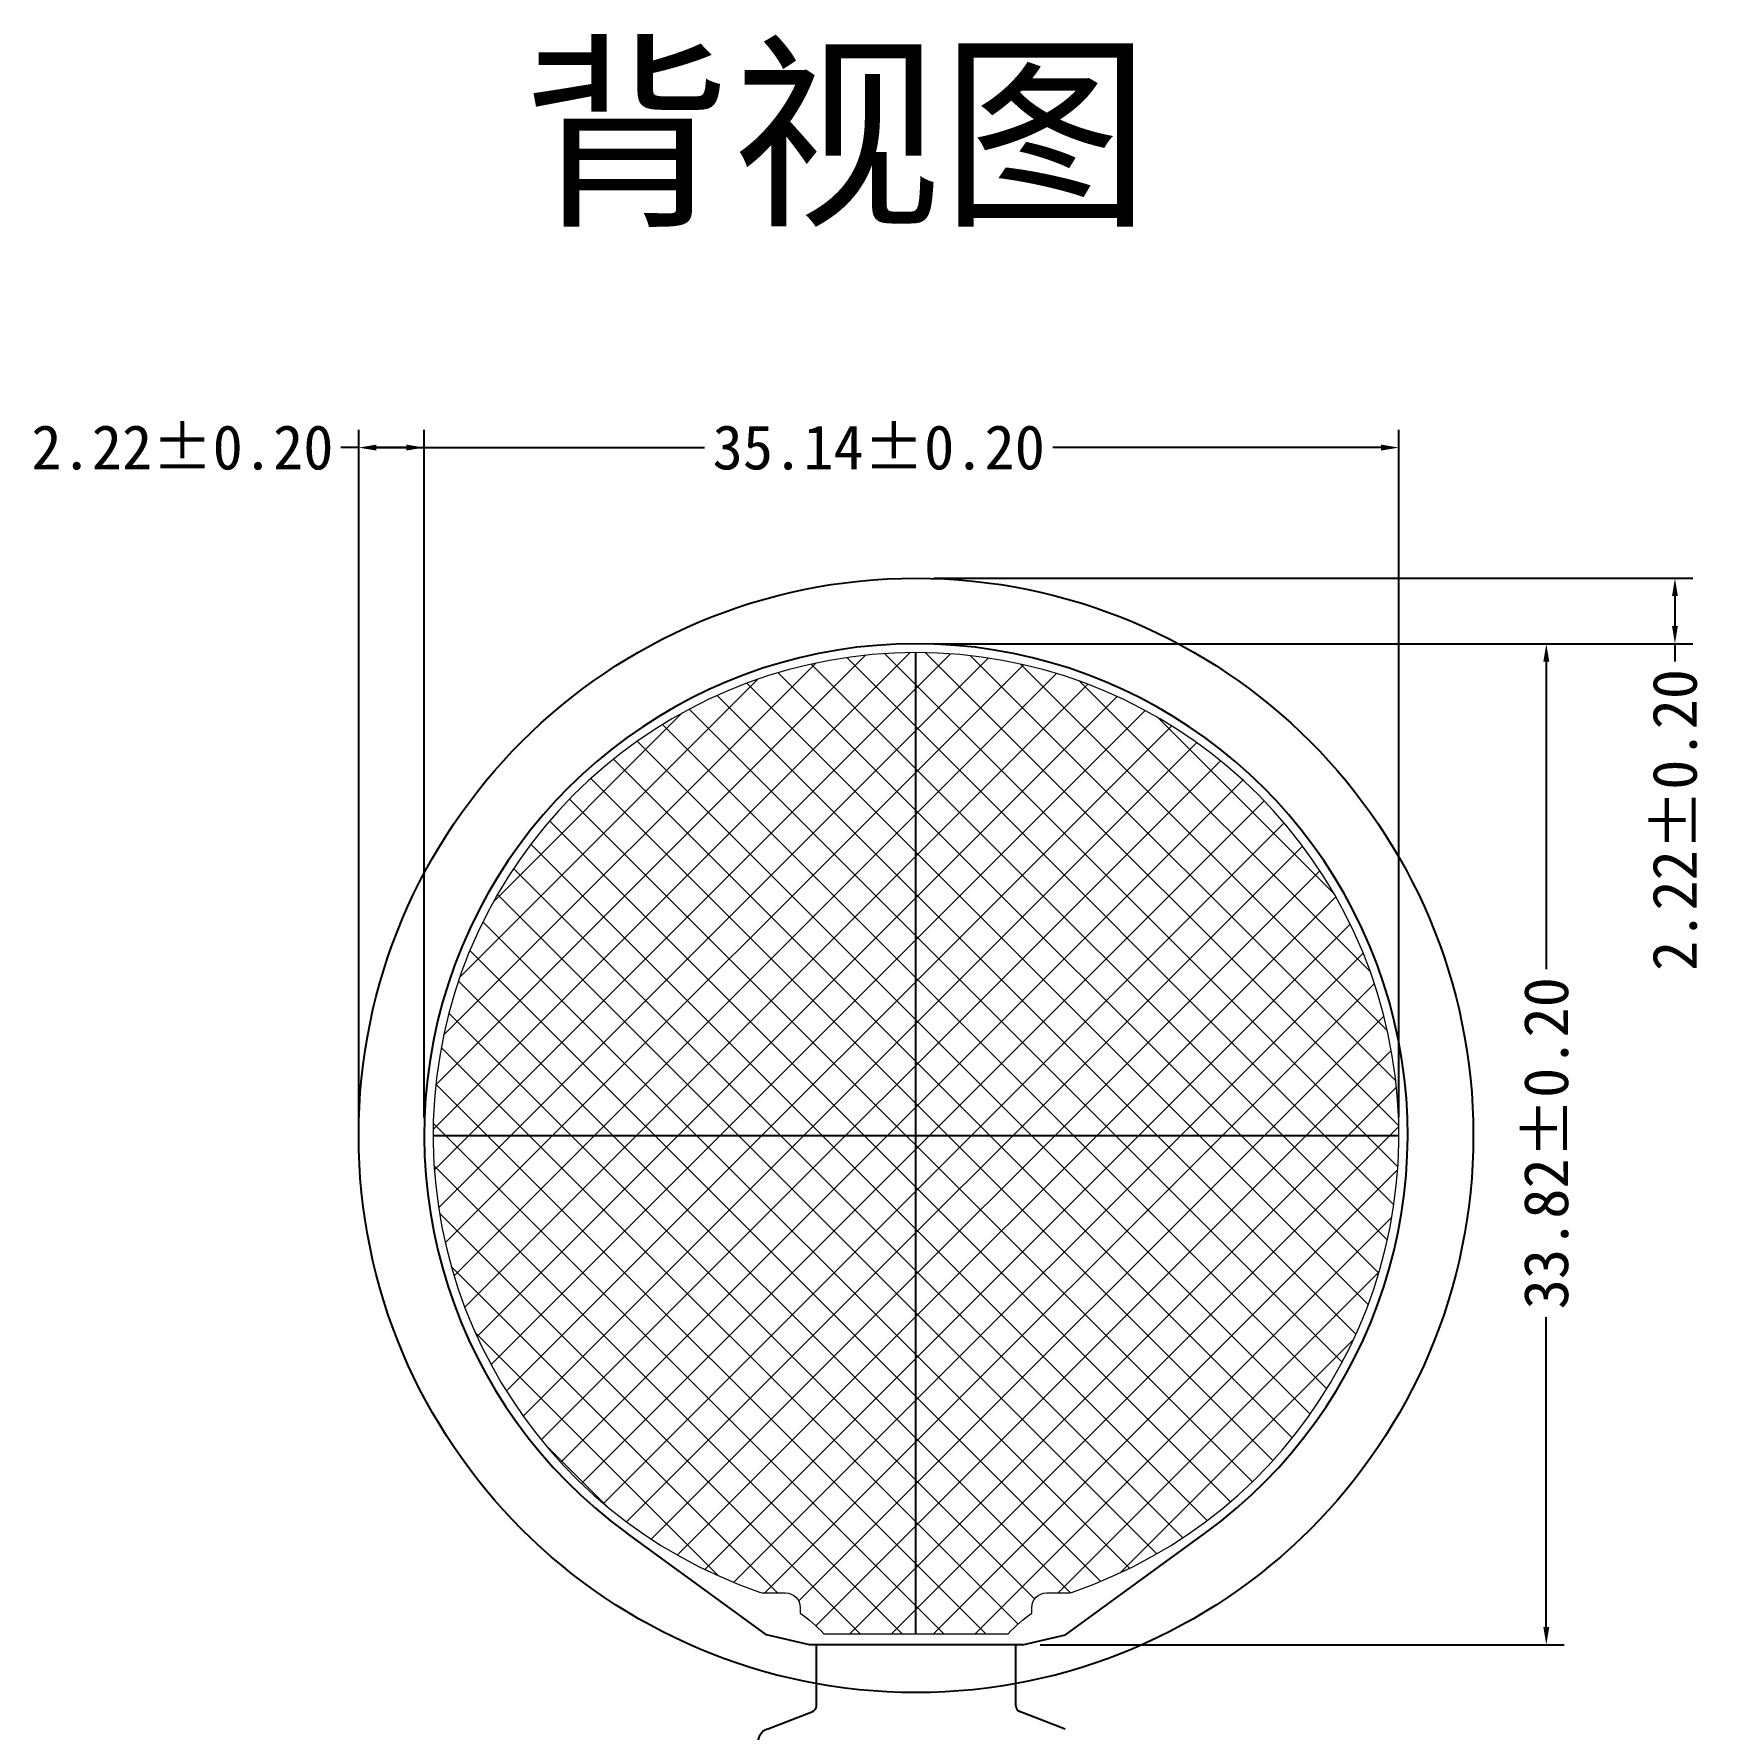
# Model space of a CAD drawing. Header units: millimetres. Extents: x 1387 to 2553, y -68 to 207.
# Drawn here: x 2399.5 to 2455.9, y 49.4 to 106.7 of the extents above; entities that cross this region are included whole.
import ezdxf

# ---------------------------------------------------------------- set-up
doc = ezdxf.new("R2010")
doc.units = ezdxf.units.MM
for name, color, linetype in [('COF', 4, 'Continuous'), ('DIM', 3, 'Continuous'), ('DIM（标注）', 3, 'Continuous'), ('Foam', 190, 'Continuous'), ('Panel-1', 7, 'Continuous')]:
    doc.layers.add(name, color=color, linetype=linetype)
doc.styles.add('中文', font='')
doc.styles.add('宋体', font='')
doc.styles.get('中文').set_extended_font_data('宋体')
doc.styles.get('宋体').set_extended_font_data('SimSun')
doc.dimstyles.new('STANDARD$0', dxfattribs={"dimtxt": 2, "dimasz": 2, "dimexe": 0.4, "dimexo": 0.4, "dimgap": 0.4, "dimtad": 1, "dimzin": 0, "dimdsep": 46, "dimtxsty": '宋体', "dimcen": 0.4, "dimclrd": 256, "dimclre": 256, "dimclrt": 256, "dimadec": 0, "dimazin": 0, "dimtfac": 1, "dimtofl": 0, "dimtmove": 0, "dimatfit": 3, "dimfxl": 1, "dimtolj": 1, "dimtzin": 0, "dimarcsym": 0})

# ---------------------------------------------------------------- blocks, each defined once
blk = doc.blocks.new('ADFATTTTT')
at = {"layer": 'Panel-1'}
for p, q in [((1691.669561388312, 310.1470501987936, 0.2183512857597303), (1686.941366190157, 313.5908424697698, 0.2183512857597303)), ((1701.771191956915, 310.1470501987936, 0.2183512857597303), (1706.49938715507, 313.5908424697694, 0.2183512857597303)), ((1693.120376672613, 309.8070501988344, 0.2183512857597303), (1691.669561388312, 310.1470501987936, 0.2183512857597303)), ((1700.320376672614, 309.8070501988344, 0.2183512857597303), (1701.771191956915, 310.1470501987936, 0.2183512857597303))]:
    blk.add_line(p, q, dxfattribs=at)
at = {"layer": 'Panel-1', "elevation": 0.2183512857597303}
blk.add_lwpolyline([(1700.320376672614, 309.8070501988344), (1693.120376672613, 309.8070501988344)], dxfattribs=at)
at = {"layer": 'Panel-1'}
blk.add_arc((1696.720376672614, 327.0170501988344, 0.2183512857597303), 16.61, 306.0678124550601, 233.9321875449399, dxfattribs=at)
blk = doc.blocks.new('*D92')
at = {"layer": 'Defpoints', "color": 0, "linetype": 'Continuous'}
for p in [(2429.273355454429, 86.05778594653702, 2.455338809079226), (2432.87335545443, 52.23778594653703, 2.455338809079226), (2450.564461129021, 52.23778594653702)]:
    blk.add_point(p, dxfattribs=at)
at = {"layer": 'DIM（标注）', "linetype": 'Continuous', "lineweight": -2}
for p, q in [((2429.873355454429, 86.05778594653702), (2451.164461129021, 86.05778594653702)), ((2450.564461129021, 85.45778594653703), (2450.564461129021, 75.06490885156457)), ((2450.564461129021, 52.83778594653702), (2450.564461129021, 63.3006630415087)), ((2433.47335545443, 52.23778594653703), (2451.164461129021, 52.23778594653702))]:
    blk.add_line(p, q, dxfattribs=at)
at = {"layer": 'DIM（标注）', "linetype": 'Continuous'}
for points in [[(2450.464461129021, 85.45778594653703), (2450.664461129021, 85.45778594653703), (2450.564461129021, 86.05778594653702)], [(2450.464461129021, 52.83778594653702), (2450.664461129021, 52.83778594653702), (2450.564461129021, 52.23778594653702)]]:
    blk.add_solid(points, dxfattribs=at)
at = {"layer": 'DIM（标注）', "linetype": 'Continuous', "insert": (2450.564461129021, 69.18278594653702), "char_height": 1.5, "attachment_point": 5, "rotation": 90, "style": '宋体'}
blk.add_mtext('33.82±0.20', dxfattribs=at)
blk = doc.blocks.new('*D90')
at = {"layer": 'Defpoints', "color": 0, "linetype": 'Continuous'}
for p in [(2445.583455454427, 92.68560578335587), (2410.448355454429, 69.44778594653681, 2.673690094838956), (2445.583455454427, 69.44778594653735, 2.455338809079226)]:
    blk.add_point(p, dxfattribs=at)
at = {"layer": 'DIM（标注）', "linetype": 'Continuous', "lineweight": -2}
for p, q in [((2410.448355454429, 70.0477859465368), (2410.448355454429, 93.28560578335586)), ((2445.583455454427, 70.04778594653735), (2445.583455454427, 93.28560578335586)), ((2411.048355454429, 92.68560578335587), (2422.1337825494, 92.68560578335587)), ((2444.983455454427, 92.68560578335587), (2433.898028359456, 92.68560578335587))]:
    blk.add_line(p, q, dxfattribs=at)
at = {"layer": 'DIM（标注）', "linetype": 'Continuous'}
for points in [[(2411.048355454429, 92.78560578335586), (2411.048355454429, 92.58560578335587), (2410.448355454429, 92.68560578335587)], [(2444.983455454427, 92.78560578335586), (2444.983455454427, 92.58560578335587), (2445.583455454427, 92.68560578335587)]]:
    blk.add_solid(points, dxfattribs=at)
at = {"layer": 'DIM（标注）', "linetype": 'Continuous', "insert": (2428.015905454428, 92.68560578335587), "char_height": 1.5, "attachment_point": 5, "style": '宋体'}
blk.add_mtext('35.14±0.20', dxfattribs=at)
blk = doc.blocks.new('*D93')
at = {"layer": 'Defpoints', "color": 0, "linetype": 'Continuous'}
for p in [(2429.273357539077, 88.27278594653656, 2.673690094838956), (2454.909816654772, 88.27278594653656), (2429.273355454429, 86.05778594653702, 2.455338809079226)]:
    blk.add_point(p, dxfattribs=at)
at = {"layer": 'DIM（标注）', "linetype": 'Continuous', "lineweight": -2}
for p, q in [((2429.873357539077, 88.27278594653656), (2455.509816654772, 88.27278594653656)), ((2454.909816654772, 87.67278594653656), (2454.909816654772, 86.65778594653702)), ((2429.873355454429, 86.05778594653702), (2455.509816654772, 86.05778594653702)), ((2454.909816654772, 86.05778594653702), (2454.909816654772, 85.45778594653703))]:
    blk.add_line(p, q, dxfattribs=at)
at = {"layer": 'DIM（标注）', "linetype": 'Continuous'}
for points in [[(2454.809816654772, 87.67278594653656), (2455.009816654772, 87.67278594653656), (2454.909816654772, 88.27278594653656)], [(2454.809816654772, 86.65778594653702), (2455.009816654772, 86.65778594653702), (2454.909816654772, 86.05778594653702)]]:
    blk.add_solid(points, dxfattribs=at)
at = {"layer": 'DIM（标注）', "linetype": 'Continuous', "insert": (2454.909816654772, 80.10359600240334), "char_height": 1.5, "attachment_point": 5, "rotation": 90, "style": '宋体'}
blk.add_mtext('2.22±0.20', dxfattribs=at)
blk = doc.blocks.new('*D91')
at = {"layer": 'Defpoints', "color": 0, "linetype": 'Continuous'}
for p in [(2410.448355454429, 92.68560578335587), (2410.448355454429, 69.4477859465351, 2.673690094838956), (2412.66335545443, 69.44778594653519, 2.455338809079226)]:
    blk.add_point(p, dxfattribs=at)
at = {"layer": 'DIM（标注）', "linetype": 'Continuous', "lineweight": -2}
for p, q in [((2410.448355454429, 70.0477859465351), (2410.448355454429, 93.28560578335586)), ((2412.66335545443, 70.04778594653519), (2412.66335545443, 93.28560578335586)), ((2410.448355454429, 92.68560578335587), (2409.848355454429, 92.68560578335587)), ((2412.06335545443, 92.68560578335587), (2411.048355454429, 92.68560578335587))]:
    blk.add_line(p, q, dxfattribs=at)
at = {"layer": 'DIM（标注）', "linetype": 'Continuous'}
for points in [[(2411.048355454429, 92.78560578335586), (2411.048355454429, 92.58560578335587), (2410.448355454429, 92.68560578335587)], [(2412.06335545443, 92.78560578335586), (2412.06335545443, 92.58560578335587), (2412.66335545443, 92.68560578335587)]]:
    blk.add_solid(points, dxfattribs=at)
at = {"layer": 'DIM（标注）', "linetype": 'Continuous', "insert": (2404.494165510295, 92.68560578335587), "char_height": 1.5, "attachment_point": 5, "style": '宋体'}
blk.add_mtext('2.22±0.20', dxfattribs=at)

msp = doc.modelspace()

# ---------------------------------------------------------------- hatches: boundary and pattern name
at = {"layer": 'Foam', "lineweight": 0}
h = msp.add_hatch(dxfattribs=at)
h.set_pattern_fill('_USER', color=256, angle=45, style=0, double=1, pattern_type=0)
h.set_pattern_definition([(45, (2056.686054875201, -60.35276496850423), (-0.7071067811865475, 0.7071067811865476), []), (135, (2056.686054875201, -60.35276496850423), (-0.7071067811865476, -0.7071067811865475), [])])
edge = h.paths.add_edge_path()
edge.add_line((2433.683405454428, 53.9877859480323), (2434.473171617346, 53.9877859480323))
edge.add_arc((2436.276300811322, 49.00393953087291), 5.30000000000004, 108.9086596468704, 109.88985508768971, ccw=False)
edge.add_arc((2429.273355454429, 69.44778594803188), 16.31000000000001, 288.908659646869, 611.0913403531293)
edge.add_arc((2422.270410097536, 49.00393953087314), 5.300000000000165, 70.11014491229662, 71.0913403531211, ccw=False)
edge.add_line((2424.073539291513, 53.9877859480323), (2424.86330545443, 53.9877859480323))
edge.add_arc((2424.86330545443, 53.4877859480323), 0.4999999999999999, 0, 90, ccw=False)
edge.add_line((2425.36330545443, 53.4877859480323), (2425.36330545443, 53.30789100728487))
edge.add_arc((2422.270410097537, 49.00393953087314), 5.30000000000002, 42.84137865024201, 54.29831018995287, ccw=False)
edge.add_line((2426.156576717939, 52.60778594803173), (2432.390134190919, 52.60778594803173))
edge.add_arc((2436.276300811322, 49.00393953087291), 5.30000000000004, 125.70168981004619, 137.1586213497567, ccw=False)
edge.add_line((2433.183405454428, 53.30789100728475), (2433.183405454428, 53.4877859480323))
edge.add_arc((2433.683405454428, 53.4877859480323), 0.5, 90, 180, ccw=False)

# ---------------------------------------------------------------- linework, layer by layer
at = {"color": 8}
for p, q in [((2429.273455454428, 52.60778594653675, 2.455338809079226), (2429.273455454428, 85.75778594653696, 2.455338809079226)), ((2412.963455454427, 69.44778594653701, 2.455338809079226), (2445.583455454427, 69.44778594653701, 2.455338809079226))]:
    msp.add_line(p, q, dxfattribs=at)
at = {"color": 4, "linetype": 'Continuous'}
msp.add_circle((2429.273355454429, 69.44778594653667, 2.673690094838956), 18.825, dxfattribs=at)
at = {"layer": 'COF'}
for p, q in [((2425.913208682191, 50.1715278224948, 2.673690094838957), (2425.913208682191, 52.23778594653709, 2.455338809079226)), ((2425.913208682193, 50.1715278225056, 2.455338809079226), (2425.913208682193, 52.12788507372329, 2.455338809079226)), ((2432.643208682191, 50.17152782249525, 2.673690094838957), (2432.643208682191, 52.23778594653709, 2.455338809079226)), ((2432.643208682194, 50.17152782250605, 2.455338809079226), (2432.643208682194, 52.12787633621861, 2.455338809079226)), ((2425.913208682194, 50.99469337692972, 2.455338809079226), (2425.913208682194, 50.99469337692972, 2.455338809079226)), ((2425.913208682191, 50.99469337691892, 2.673690094838957), (2425.913208682191, 50.99469337691892, 2.673690094838957)), ((2424.247271438115, 49.38793602957719, 2.673690094838957), (2425.785583579823, 49.98508245732603, 2.673690094838957)), ((2434.309145926271, 49.38793602957651, 2.673690094838957), (2432.77083378456, 49.98508245732648, 2.673690094838957))]:
    msp.add_line(p, q, dxfattribs=at)
for centre, radius, start, end in [((2425.713208682193, 50.1715278225056, 2.455338809079226), 0.2, 291.2153594658885, 0), ((2425.713208682191, 50.1715278224948, 2.673690094838957), 0.2, 291.2153594658885, 0), ((2432.843208682194, 50.17152782250605, 2.455338809079226), 0.2, 180, 248.7846405341115), ((2432.843208682191, 50.17152782249525, 2.673690094838957), 0.2, 180, 248.7846405341115), ((2424.428208682192, 48.9218226166555, 2.673690094838957), 0.5, 111.2153594658326, 180)]:
    msp.add_arc(centre, radius, start, end, dxfattribs=at)
at = {"layer": 'Foam', "lineweight": 0, "elevation": 2.455338809079226}
msp.add_lwpolyline([(2425.363505454426, 53.30781914226782, -0.05002615525900751), (2426.156676717937, 52.60778594653675), (2432.390234190917, 52.60778594653675, -0.05003197846161431), (2433.183505454426, 53.30789100578977), (2433.183505454426, 53.48778594653731, -0.414213562373095), (2433.683505454426, 53.98778594653731), (2434.473271617343, 53.98778594653731, -0.004281298919733169), (2434.558880663631, 54.01793240355391, 6.005165580189519), (2423.988030245222, 54.01793240355414, -0.004281298919751821), (2424.07363929151, 53.98778594653731), (2424.863405454428, 53.98778594653731, -0.414213562373095), (2425.363405454428, 53.48778594653731), (2425.363405454428, 53.30789100578977)], format="xyb", dxfattribs=at)

# ---------------------------------------------------------------- block references
at = {"layer": 'Panel-1'}
msp.add_blockref('ADFATTTTT', (732.5529787818159, -257.5692642522974, 2.236987523319496), dxfattribs=at)

# ---------------------------------------------------------------- texts
at = {"layer": 'DIM', "color": 7, "insert": (2415.972384862467, 105.8999695511809, 2.455338809079226), "char_height": 5.183999999999982, "width": 189.0039623443699, "attachment_point": 1, "style": '中文'}
msp.add_mtext('背视图', dxfattribs=at)

# ---------------------------------------------------------------- dimensions: what is measured, and where the dimension line sits
at = {"layer": 'DIM（标注）', "linetype": 'Continuous'}
dim = msp.add_linear_dim(base=(2410.448355454429, 92.68560578335587), p1=(2412.66335545443, 69.44778594653519, 2.455338809079226), p2=(2410.448355454429, 69.4477859465351, 2.673690094838956), dimstyle='STANDARD$0', override={"dimtxt": 1.5, "dimasz": 0.6, "dimexe": 0.6, "dimexo": 0.6, "dimgap": 0.1, "dimtad": 0, "dimcen": 2.5, "dimtol": 1, "dimtp": 0.2, "dimtm": 0.2, "dimtofl": 1, "dimtolj": 0}, dxfattribs=at)
dim.commit()
dim.dimension.update_dxf_attribs({"geometry": '*D91', "text_midpoint": (2404.494165510295, 92.68560578335587), "dimtype": 160})
dim = msp.add_linear_dim(base=(2445.583455454427, 92.68560578335587), p1=(2410.448355454429, 69.44778594653681, 2.673690094838956), p2=(2445.583455454427, 69.44778594653735, 2.455338809079226), dimstyle='STANDARD$0', override={"dimtxt": 1.5, "dimasz": 0.6, "dimexe": 0.6, "dimexo": 0.6, "dimgap": 0.1, "dimtad": 0, "dimcen": 2.5, "dimtol": 1, "dimtp": 0.2, "dimtm": 0.2, "dimtofl": 1, "dimtolj": 0}, dxfattribs=at)
dim.commit()
dim.dimension.update_dxf_attribs({"geometry": '*D90', "text_midpoint": (2428.015905454428, 92.68560578335587)})
for base, p2, override, picture, middle in [((2454.909816654772, 88.27278594653656), (2429.273357539077, 88.27278594653656, 2.673690094838956), {"dimtxt": 1.5, "dimasz": 0.6, "dimexe": 0.6, "dimexo": 0.6, "dimgap": 0.1, "dimtad": 0, "dimcen": 2.5, "dimtol": 1, "dimtp": 0.2, "dimtm": 0.2, "dimtofl": 1, "dimtolj": 0}, '*D93', (2454.909816654772, 80.10359600240334)), ((2450.564461129021, 52.23778594653702), (2432.87335545443, 52.23778594653703, 2.455338809079226), {"dimtxt": 1.5, "dimasz": 0.6, "dimexe": 0.6, "dimexo": 0.6, "dimgap": 0.1, "dimtad": 0, "dimcen": 2.5, "dimtol": 1, "dimlim": 0, "dimtp": 0.2, "dimtm": 0.2, "dimtofl": 1, "dimtolj": 0}, '*D92', (2450.564461129021, 69.18278594653702))]:
    dim = msp.add_linear_dim(base=base, p1=(2429.273355454429, 86.05778594653702, 2.455338809079226), p2=p2, angle=90, dimstyle='STANDARD$0', override=override, dxfattribs=at)
    dim.commit()
    dim.dimension.update_dxf_attribs({"geometry": picture, "text_midpoint": middle, "dimtype": 160})

doc.saveas('drawing.dxf')
